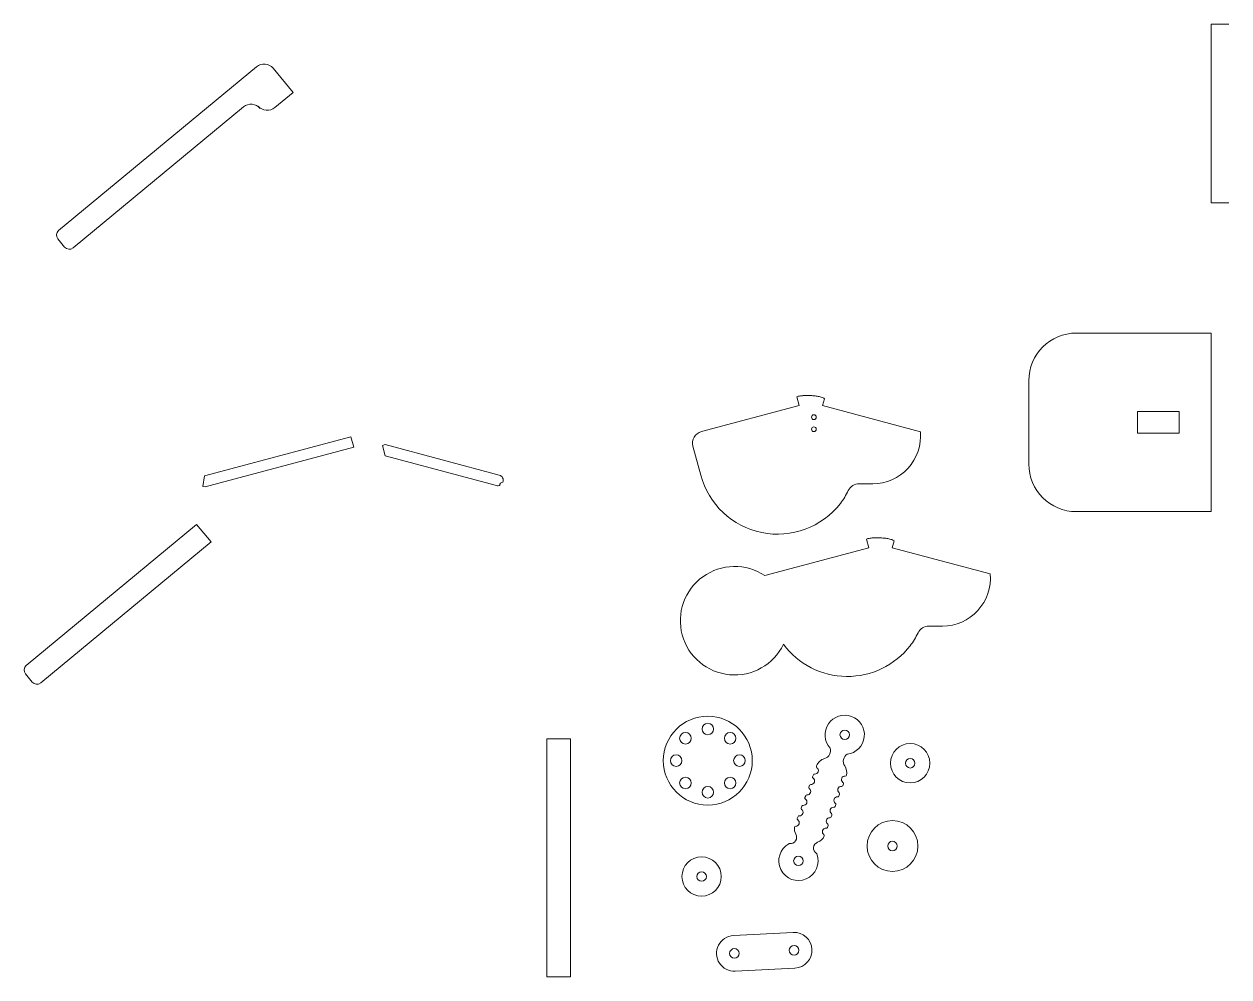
# Model space of a CAD drawing. Header units: millimetres. Extents: x -1695 to 2003, y -862 to 1060.
# Drawn here: x -1695 to -684, y 259 to 1060 of the extents above; entities that cross this region are included whole.
import ezdxf

# ---------------------------------------------------------------- set-up
doc = ezdxf.new("R2010")
doc.units = ezdxf.units.MM

msp = doc.modelspace()

# ---------------------------------------------------------------- linework, layer by layer
at = {"color": 7, "linetype": 'Continuous', "lineweight": 15}
for p, q in [((-698.677, 1059.732), (-698.677, 909.732)), ((-698.677, 1059.732), (-683.711, 1059.732)), ((-1500.054, 1023.931), (-1666.197, 886.337)), ((-1469.206, 1002.361), (-1485.974, 1022.608)), ((-1484.609, 989.604), (-1469.206, 1002.361)), ((-1654.078, 871.704), (-1511.041, 990.163)), ((-1496.96, 988.84), (-1498.689, 990.927)), ((-698.677, 909.732), (-683.711, 909.732)), ((-1666.859, 879.297), (-1661.118, 872.365)), ((-698.677, 800.237), (-811.734, 800.237)), ((-698.677, 650.237), (-698.677, 800.237)), ((-851.734, 690.237), (-851.734, 760.237)), ((-1044.595, 739.413), (-1126.566, 717.449)), ((-1046.528, 746.629), (-1044.595, 739.413)), ((-1024.874, 739.413), (-1023.349, 745.102)), ((-942.672, 717.387), (-1024.874, 739.413)), ((-725.375, 734.237), (-760.375, 734.237)), ((-760.375, 734.237), (-760.375, 716.237)), ((-725.375, 716.237), (-725.375, 734.237)), ((-1543.654, 680.169), (-1420.732, 713.106)), ((-1420.732, 713.106), (-1418.403, 704.413)), ((-760.375, 716.237), (-725.375, 716.237)), ((-1418.403, 704.413), (-1543.222, 670.967)), ((-1392.004, 706.507), (-1394.333, 705.883)), ((-1394.333, 705.883), (-1392.004, 697.19)), ((-1296.227, 680.844), (-1392.004, 706.507)), ((-1133.637, 705.202), (-1127.11, 680.839)), ((-1392.004, 697.19), (-1298.556, 672.15)), ((-1545.159, 671.296), (-1543.654, 680.169)), ((-1543.222, 670.967), (-1545.159, 671.296)), ((-994.196, 673.611), (-982.767, 673.611)), ((-698.677, 650.237), (-811.734, 650.237)), ((-1550.305, 639.486), (-1693.343, 521.027)), ((-1538.187, 624.853), (-1550.305, 639.486)), ((-987.973, 627.128), (-986.04, 619.913)), ((-1681.224, 506.393), (-1538.187, 624.853)), ((-986.04, 619.913), (-1073.398, 596.505)), ((-966.318, 619.913), (-964.794, 625.602)), ((-884.117, 597.887), (-966.318, 619.913)), ((-935.641, 554.111), (-924.212, 554.111)), ((-1694.005, 513.987), (-1688.264, 507.055)), ((-1256.362, 459.447), (-1256.362, 259.447)), ((-1256.362, 459.447), (-1236.362, 459.447)), ((-1236.362, 259.447), (-1236.362, 459.447)), ((-1029.822, 436.659), (-1029.946, 436.32)), ((-1032.568, 429.178), (-1033.162, 427.557)), ((-1035.785, 420.412), (-1036.378, 418.794)), ((-1007.916, 420.071), (-1007.321, 421.694)), ((-1039.001, 411.647), (-1039.594, 410.032)), ((-1011.133, 411.306), (-1010.537, 412.931)), ((-1042.218, 402.882), (-1042.81, 401.269)), ((-1017.567, 393.775), (-1016.968, 395.406)), ((-1014.35, 402.54), (-1013.752, 404.169)), ((-1045.435, 394.117), (-1046.026, 392.506)), ((-1020.784, 385.01), (-1020.184, 386.643)), ((-1099.647, 294.198), (-1049.541, 296.78)), ((-1047.997, 266.82), (-1098.103, 264.238)), ((-1256.362, 259.447), (-1236.362, 259.447))]:
    msp.add_line(p, q, dxfattribs=at)
for centre, radius in [((-1032.094, 729.603), 2), ((-1032.094, 719.476), 2), ((-1121.188, 441.108), 37.332), ((-1121.188, 467.665), 4.844), ((-1006.227, 462.812), 4), ((-1139.966, 459.886), 4.844), ((-1102.409, 459.886), 4.844), ((-951.257, 438.912), 16.5), ((-1147.744, 441.108), 4.844), ((-1094.631, 441.108), 4.844), ((-951.257, 438.912), 4), ((-1139.966, 422.329), 4.844), ((-1102.409, 422.329), 4.844), ((-1121.188, 414.551), 4.844), ((-966.148, 369.372), 21.33), ((-966.148, 369.372), 4), ((-1126.36, 343.749), 16.5), ((-1045.1, 356.894), 4), ((-1126.36, 343.749), 4), ((-1098.875, 279.218), 4), ((-1048.769, 281.8), 4)]:
    msp.add_circle(centre, radius, dxfattribs=at)
for centre, radius, start, end in [((-1493.676, 1016.23), 10, 39.630501, 129.630501), ((-1504.662, 982.461), 10, 39.630501, 129.630501), ((-1490.988, 997.306), 10, 219.630501, 309.630501), ((-1663.008, 882.486), 5, 129.630501, 219.630501), ((-1657.267, 875.555), 5, 219.630501, 309.630501), ((-811.734, 760.237), 40, 90, 180), ((-1123.978, 707.79), 10, 105, 195), ((-982.767, 713.862), 40.25, 270, 5.025484), ((-811.734, 690.237), 40, 180, 270), ((-1297.391, 676.497), 4.5, 339.595478, 75), ((-1062.587, 698.128), 66.799, 195, 322.099104), ((-1297.391, 676.497), 4.5, 255, 291.332846), ((-1293.489, 672.658), 2.292, 82.079656, 188.848668), ((-1055.48, 692.596), 57.792, 322.099104, 334.68823), ((-994.196, 663.611), 10, 90, 154.68823), ((-1098.692, 558.63), 45.545, 56.264129, 334.226622), ((-924.212, 594.361), 40.25, 270, 5.025484), ((-996.925, 573.095), 57.792, 322.099104, 334.68823), ((-935.641, 544.111), 10, 90, 154.68823), ((-1004.032, 578.628), 66.799, 216.573185, 322.099104), ((-1690.154, 517.176), 5, 129.630501, 219.630501), ((-1684.414, 510.244), 5, 219.630501, 309.630501), ((-1006.227, 462.812), 16.5, 277.322109, 222.370887), ((-1025.086, 449.565), 7, 285.87881, 17.696024), ((-1000.415, 440.51), 7, 121.996972, 213.814186), ((-1031.257, 432.749), 2.933, 264.575122, 55.117874), ((-1029.008, 435.975), 1, 159.846498, 235.117874), ((-1020.434, 433.213), 10, 105.87881, 159.846498), ((-1014.539, 431.05), 10, 348.065174, 33.814186), ((-1034.469, 423.983), 2.933, 264.498149, 55.194847), ((-1032.224, 427.213), 1, 159.846498, 235.194847), ((-1031.629, 428.833), 1, 84.575122, 159.846498), ((-1006.01, 425.265), 2.933, 85.971946, 235.117874), ((-1005.734, 429.189), 1, 265.971946, 348.065174), ((-1037.68, 415.217), 2.933, 264.421203, 55.271793), ((-1035.44, 418.45), 1, 159.846498, 235.271793), ((-1034.846, 420.068), 1, 84.498149, 159.846498), ((-1009.222, 416.499), 2.933, 84.652122, 235.040874), ((-1008.855, 420.415), 1, 264.652122, 339.846498), ((-1008.259, 422.038), 1, 339.846498, 55.117874), ((-1040.892, 406.452), 2.933, 264.344284, 55.348712), ((-1038.656, 409.687), 1, 159.846498, 235.348712), ((-1038.063, 411.303), 1, 84.421203, 159.846498), ((-1012.433, 407.734), 2.933, 84.729149, 234.963847), ((-1014.691, 404.513), 1, 339.846498, 54.963847), ((-1012.072, 411.65), 1, 264.729149, 339.846498), ((-1011.475, 413.276), 1, 339.846498, 55.040874), ((-1044.496, 393.772), 1, 84.267392, 159.846498), ((-1044.104, 397.686), 2.933, 264.267392, 55.425604), ((-1041.872, 400.925), 1, 159.846498, 235.425604), ((-1041.28, 402.538), 1, 84.344284, 159.846498), ((-1015.645, 398.968), 2.933, 84.806204, 234.886792), ((-1017.907, 395.75), 1, 339.846498, 54.886792), ((-1015.289, 402.885), 1, 264.806204, 339.846498), ((-1038.478, 384.049), 10, 174.007466, 208.908014), ((-1047.429, 384.989), 1, 88.344763, 174.007466), ((-1047.315, 388.92), 2.933, 268.344763, 55.50247), ((-1045.088, 392.162), 1, 159.846498, 235.50247), ((-1022.068, 381.437), 2.933, 84.960397, 234.439646), ((-1021.723, 385.355), 1, 264.960397, 339.846498), ((-1018.856, 390.202), 2.933, 84.883286, 234.80971), ((-1021.123, 386.988), 1, 339.846498, 54.80971), ((-1018.506, 394.12), 1, 264.883286, 339.846498), ((-1051.838, 376.672), 5.261, 262.990817, 28.908014), ((-1032.583, 381.885), 10, 290.784982, 336.083672), ((-1024.356, 378.237), 1, 336.083672, 54.439646), ((-1045.1, 356.894), 16.5, 118.947959, 20.745037), ((-1052.602, 370.457), 1, 82.990817, 118.947959), ((-1027.167, 367.617), 5.261, 110.784982, 236.702179), ((-1030.605, 362.384), 1, 20.745037, 56.702179), ((-1098.875, 279.218), 15, 92.949602, 272.949602), ((-1048.769, 281.8), 15, 272.949602, 92.949602)]:
    msp.add_arc(centre, radius, start, end, dxfattribs=at)
for points, knots in [([(-1023.349, 745.102), (-1023.685, 745.371), (-1024.47, 745.999), (-1026.538, 746.672), (-1029.375, 747.257), (-1032.943, 747.627), (-1036.569, 747.784), (-1040.06, 747.749), (-1042.937, 747.507), (-1045.08, 747.211), (-1046.107, 746.798), (-1046.528, 746.629)], [0, 0, 0, 0, 0.05392227, 0.12603557, 0.2704977, 0.42065071, 0.57773246, 0.72876388, 0.86072795, 0.94280917, 1, 1, 1, 1]), ([(-964.794, 625.602), (-965.13, 625.87), (-965.914, 626.499), (-967.982, 627.172), (-970.82, 627.756), (-974.387, 628.127), (-978.013, 628.284), (-981.504, 628.248), (-984.382, 628.007), (-986.525, 627.711), (-987.552, 627.298), (-987.973, 627.128)], [0, 0, 0, 0, 0.05392223, 0.12603612, 0.27049708, 0.42065122, 0.57773284, 0.72876415, 0.86072811, 0.94280804, 1, 1, 1, 1])]:
    msp.add_open_spline(points, degree=3, knots=knots, dxfattribs=at)

doc.saveas('drawing.dxf')
